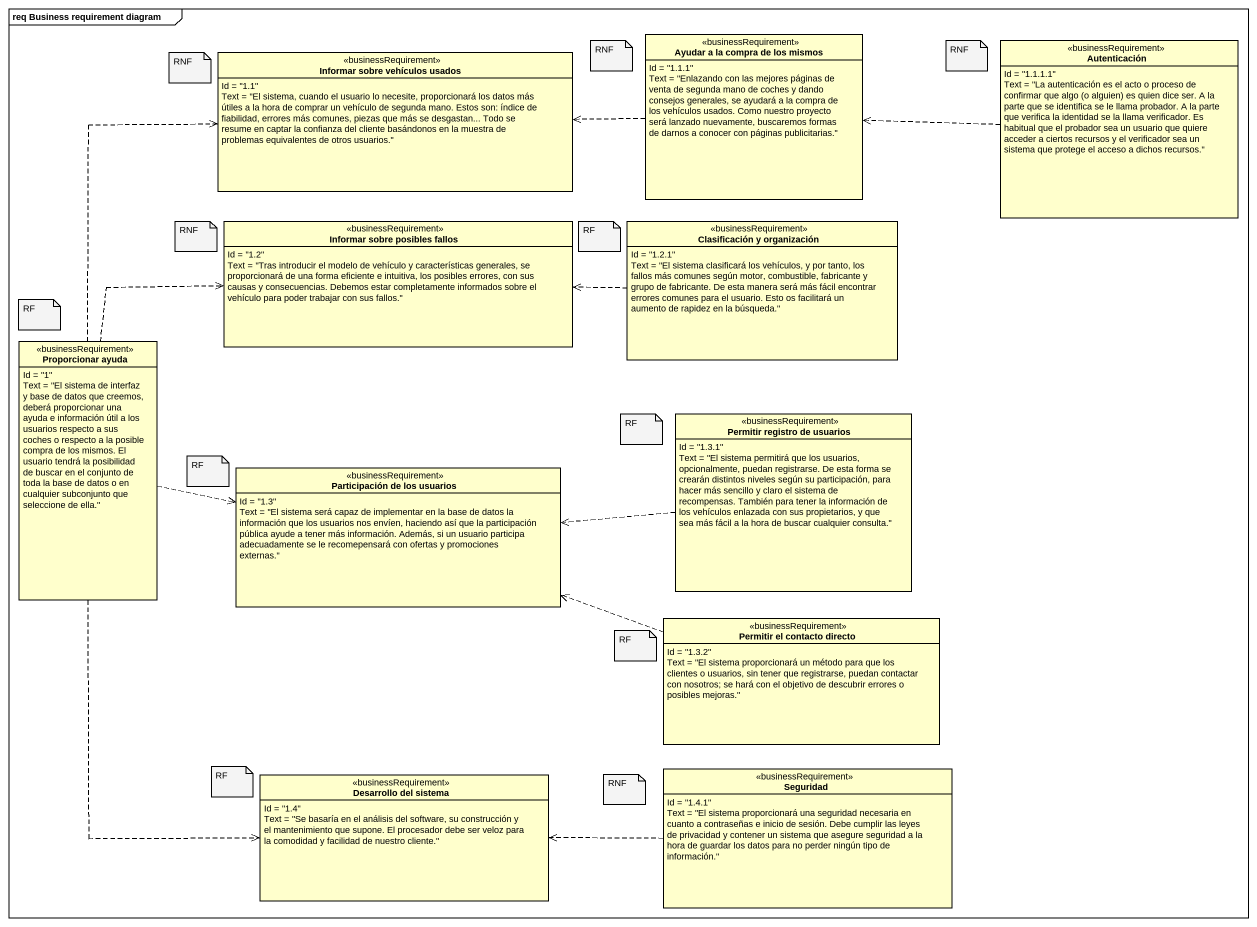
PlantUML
@startuml
mainframe req Business requirement diagram
hide circle
hide empty members
class "Ayudar a la compra de los mismos" as Ayudar_a_la_compra_de_los <<businessRequirement>> {
  Id = "1.1.1"
  Text = "Enlazando con las mejores páginas de venta de segunda mano de coches y dando consejos generales, se ayudará a la compra de los vehículos usados. Como nuestro proyecto será lanzado nuevamente, buscaremos formas de darnos a conocer con páginas publicitarias."
}
class "Informar sobre vehículos usados" as Informar_sobre_vehículos <<businessRequirement>> {
  Id = "1.1"
  Text = "El sistema, cuando el usuario lo necesite, proporcionará los datos más útiles a la hora de comprar un vehículo de segunda mano. Estos son: índice de fiabilidad, errores más comunes, piezas que más se desgastan... Todo se resume en captar la confianza del cliente basándonos en la muestra de problemas equivalentes de otros usuarios."
}
class Autenticación <<businessRequirement>> {
  Id = "1.1.1.1"
  {field} Text = "La autenticación es el acto o proceso de confirmar que algo (o alguien) es quien dice ser. A la parte que se identifica se le llama probador. A la parte que verifica la identidad se la llama verificador. Es habitual que el probador sea un usuario que quiere acceder a ciertos recursos y el verificador sea un sistema que protege el acceso a dichos recursos."
}
class "Informar sobre posibles fallos" as Informar_sobre_posibles <<businessRequirement>> {
  Id = "1.2"
  Text = "Tras introducir el modelo de vehículo y características generales, se proporcionará de una forma eficiente e intuitiva, los posibles errores, con sus causas y consecuencias. Debemos estar completamente informados sobre el vehículo para poder trabajar con sus fallos."
}
class "Clasificación y organización" as Clasificación_y_organización <<businessRequirement>> {
  Id = "1.2.1"
  Text = "El sistema clasificará los vehículos, y por tanto, los fallos más comunes según motor, combustible, fabricante y grupo de fabricante. De esta manera será más fácil encontrar errores comunes para el usuario. Esto os facilitará un aumento de rapidez en la búsqueda."
}
class "Proporcionar ayuda" as Proporcionar_ayuda <<businessRequirement>> {
  Id = "1"
  Text = "El sistema de interfaz y base de datos que creemos, deberá proporcionar una ayuda e información útil a los usuarios respecto a sus coches o respecto a la posible compra de los mismos. El usuario tendrá la posibilidad de buscar en el conjunto de toda la base de datos o en cualquier subconjunto que seleccione de ella."
}
class "Permitir registro de usuarios" as Permitir_registro_de <<businessRequirement>> {
  Id = "1.3.1"
  Text = "El sistema permitirá que los usuarios, opcionalmente, puedan registrarse. De esta forma se crearán distintos niveles según su participación, para hacer más sencillo y claro el sistema de recompensas. También para tener la información de los vehículos enlazada con sus propietarios, y que sea más fácil a la hora de buscar cualquier consulta."
}
class "Participación de los usuarios" as Participación_de_los <<businessRequirement>> {
  Id = "1.3"
  Text = "El sistema será capaz de implementar en la base de datos la información que los usuarios nos envíen, haciendo así que la participación pública ayude a tener más información. Además, si un usuario participa adecuadamente se le recomepensará con ofertas y promociones externas."
}
class "Permitir el contacto directo" as Permitir_el_contacto_directo <<businessRequirement>> {
  Id = "1.3.2"
  Text = "El sistema proporcionará un método para que los clientes o usuarios, sin tener que registrarse, puedan contactar con nosotros; se hará con el objetivo de descubrir errores o posibles mejoras."
}
class Seguridad <<businessRequirement>> {
  Id = "1.4.1"
  Text = "El sistema proporcionará una seguridad necesaria en cuanto a contraseñas e inicio de sesión. Debe cumplir las leyes de privacidad y contener un sistema que asegure seguridad a la hora de guardar los datos para no perder ningún tipo de información."
}
class "Desarrollo del sistema" as Desarrollo_del_sistema <<businessRequirement>> {
  Id = "1.4"
  Text = "Se basaría en el análisis del software, su construcción y el mantenimiento que supone. El procesador debe ser veloz para la comodidad y facilidad de nuestro cliente."
}
Ayudar_a_la_compra_de_los .left.> Informar_sobre_vehículos
Autenticación .left.> Ayudar_a_la_compra_de_los
Clasificación_y_organización .left.> Informar_sobre_posibles
Proporcionar_ayuda .up.> Informar_sobre_vehículos
Proporcionar_ayuda .up.> Informar_sobre_posibles
Proporcionar_ayuda .right.> Participación_de_los
Proporcionar_ayuda ..> Desarrollo_del_sistema
Permitir_registro_de .left.> Participación_de_los
Permitir_el_contacto_directo .left.> Participación_de_los
Seguridad .left.> Desarrollo_del_sistema
note as N1
  RNF
end note
note as N2
  RNF
end note
note as N3
  RNF
end note
note as N4
  RNF
end note
note as N5
  RF
end note
note as N6
  RF
end note
note as N7
  RF
end note
note as N8
  RF
end note
note as N9
  RF
end note
note as N10
  RF
end note
note as N11
  RNF
end note
@enduml
